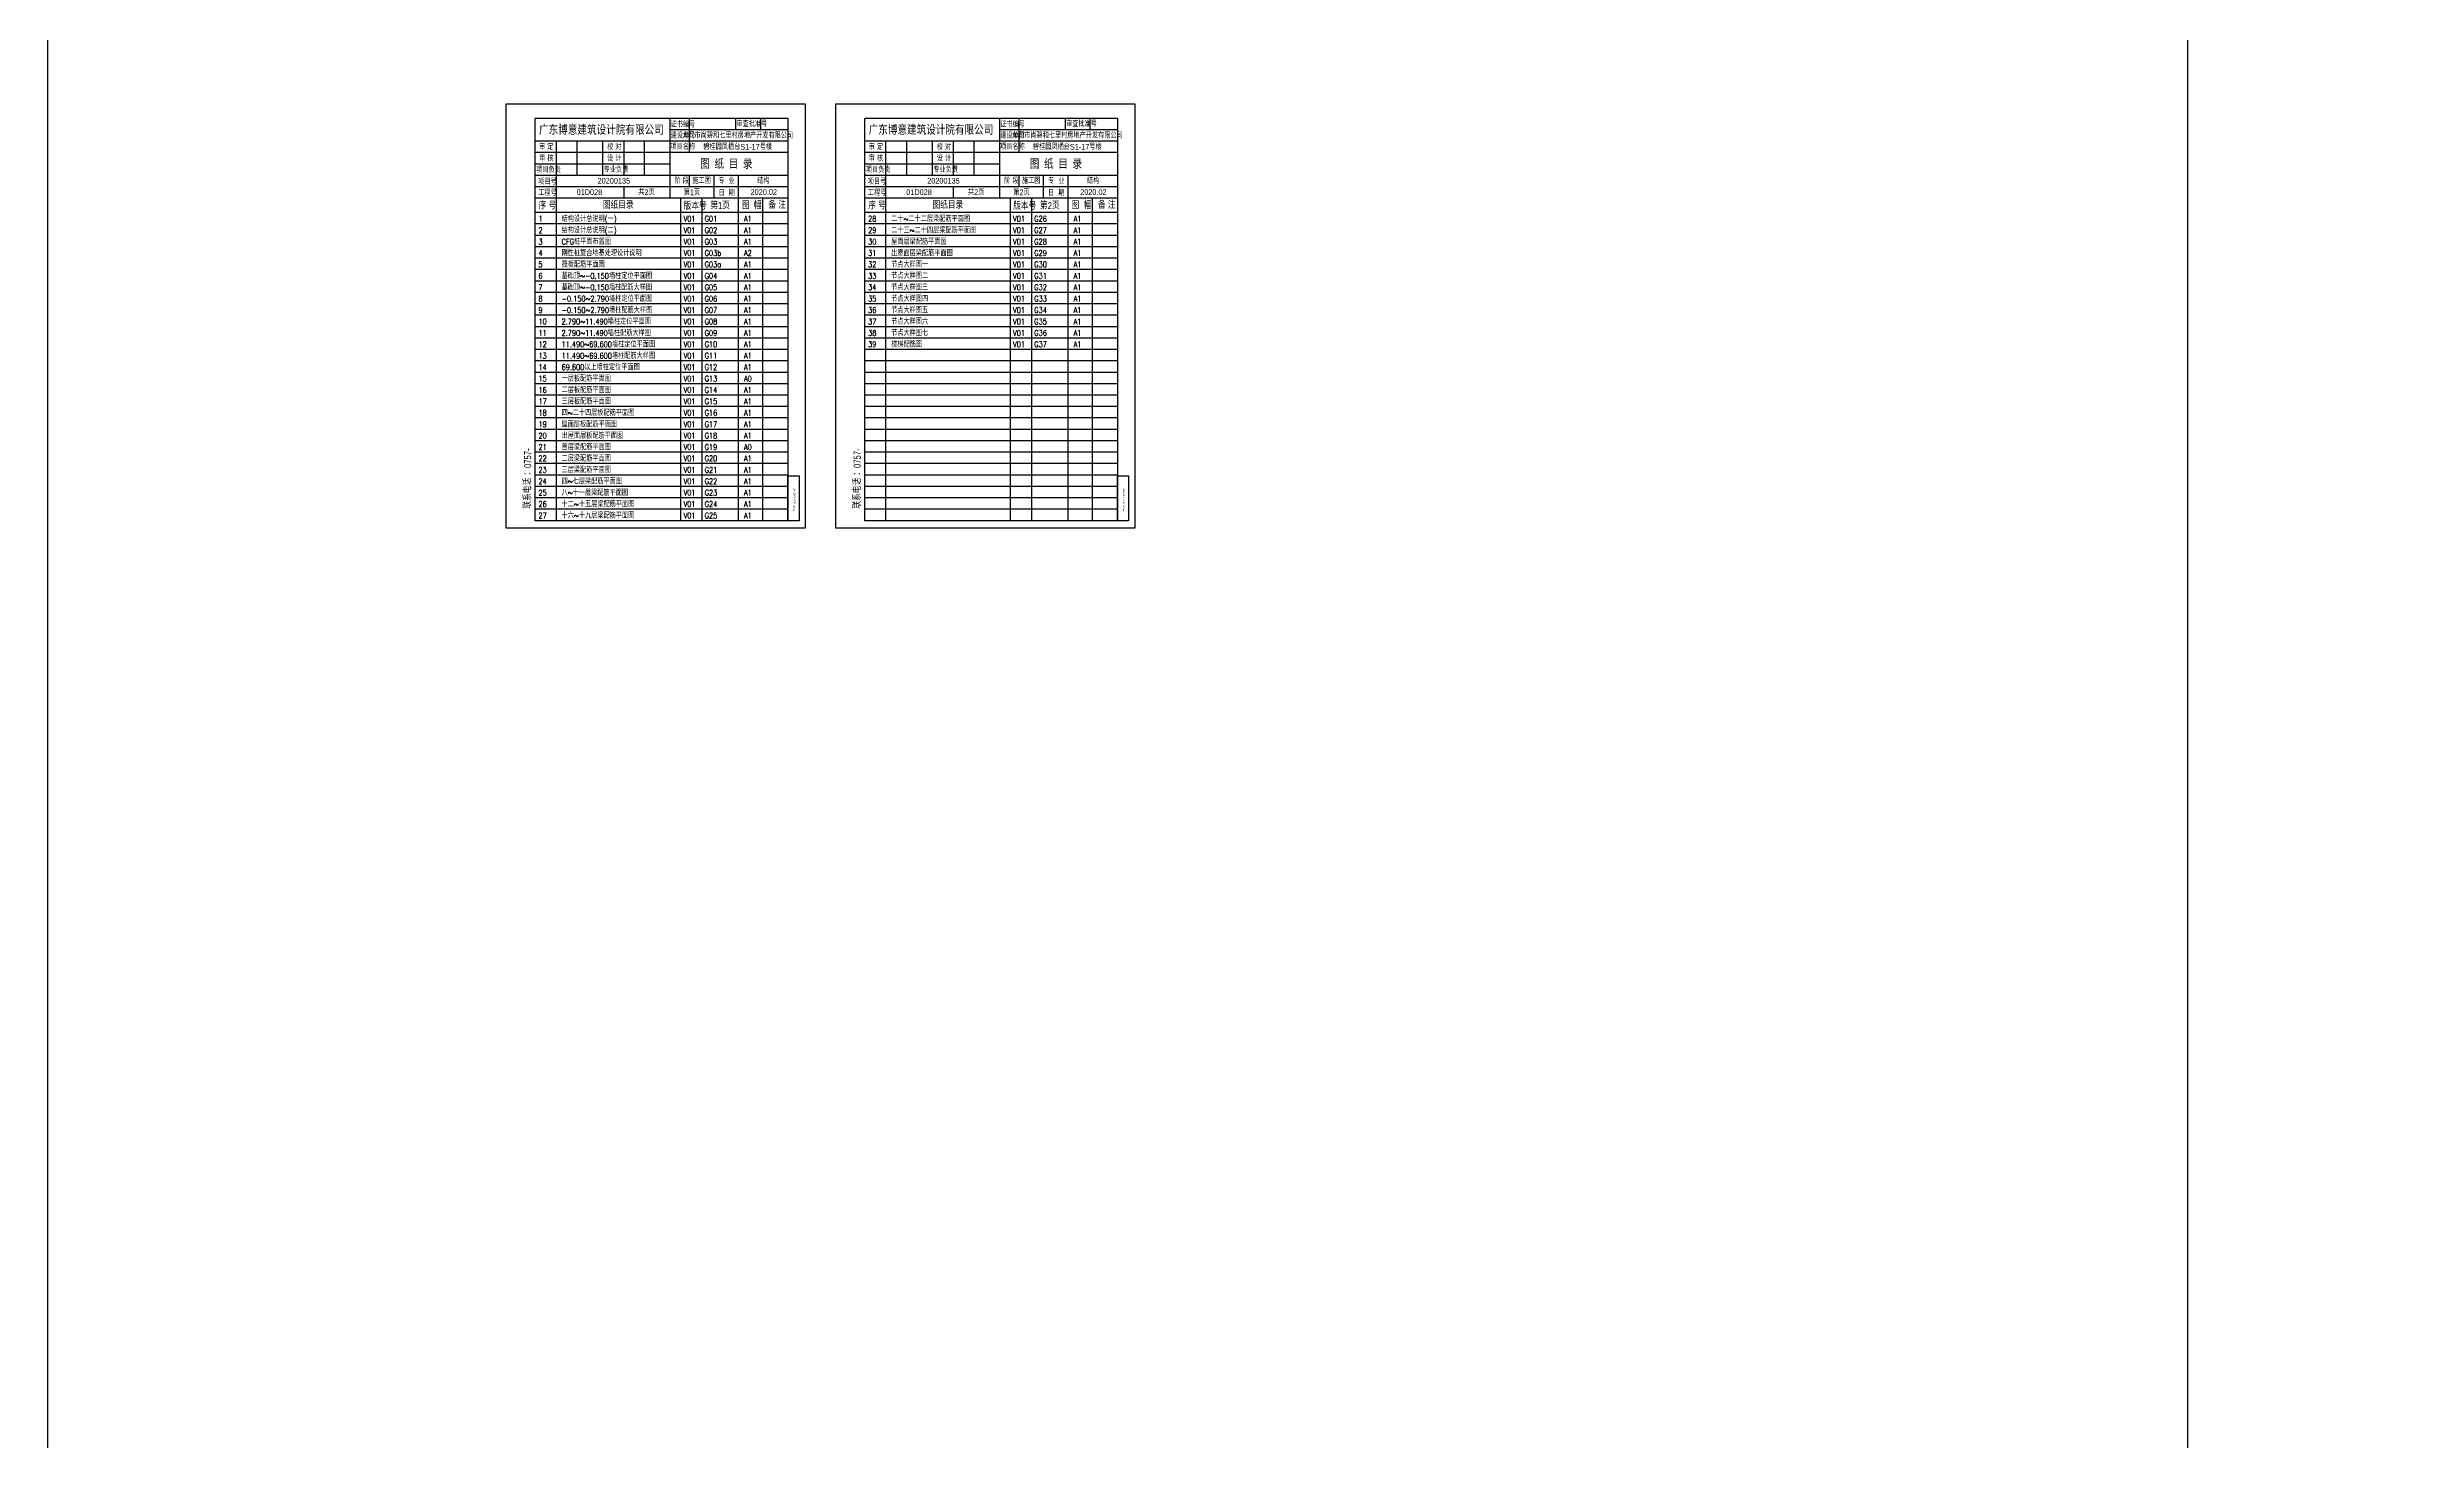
# Model space of a CAD drawing. Extents: x -129922 to 1190196, y -520662 to 139923.
# Drawn here: x -129922 to 36128, y -118800 to -21132 of the extents above; entities that cross this region are included whole.
import ezdxf
from ezdxf.enums import TextEntityAlignment as Align

# ---------------------------------------------------------------- set-up
doc = ezdxf.new("R2010")
doc.units = 0
doc.header["$LTSCALE"] = 1000
doc.header["$MEASUREMENT"] = 0
doc.layers.add('S-活动层-非打印', color=1, linetype='Continuous', lineweight=20, plot=False)
doc.layers.add('Y-云图图框', color=7, linetype='Continuous')
doc.styles.add('_YT_DIR_Text', font='txt.shx', dxfattribs={"width": 0.8, "bigfont": 'hztxt.shx'})
doc.styles.add('_YT_Sign_Text', font='ros.shx', dxfattribs={"width": 0.8, "bigfont": 'hztxt.shx'})
doc.styles.add('_YT_TK_Text', font='ros.shx', dxfattribs={"width": 0.8, "bigfont": 'hztxt.shx'})
doc.styles.add('_YT_TK_Title', font='', dxfattribs={"width": 0.8})
doc.styles.get("Standard").update_dxf_attribs({"font": 'gbenor.shx', "bigfont": 'gbcbig.shx'})
doc.styles.get('_YT_TK_Title').set_extended_font_data('SimHei')

# ---------------------------------------------------------------- blocks, each defined once
blk = doc.blocks.new('ECMCTK_A4_MLSY')
at = {"color": 4}
for p, q in [((210, 297), (0, 297)), ((0, 297), (0, 0)), ((210, 0), (210, 297)), ((0, 0), (210, 0))]:
    blk.add_line(p, q, dxfattribs=at)
for p, q in [((20.6, 4.9), (20.6, 286.9)), ((197.6, 286.9), (20.6, 286.9)), ((197.6, 286.9), (197.6, 4.9)), ((197.6, 36.3), (205.5, 36.3)), ((197.6, 4.9), (197.6, 36.3)), ((205.5, 36.3), (205.5, 4.9)), ((197.6, 4.9), (20.6, 4.9)), ((205.5, 4.9), (197.6, 4.9))]:
    blk.add_line(p, q)
at = {"color": 3}
for p, q in [((115, 286.9), (115, 230.9)), ((128.8, 262.9), (128.8, 286.9)), ((161, 286.9), (161, 278.9)), ((178.4, 286.9), (178.4, 278.9)), ((197.6, 270.9), (20.6, 270.9)), ((35.4, 4.9), (35.4, 270.9)), ((50.1, 246.9), (50.1, 270.9)), ((67.8, 270.9), (67.8, 246.9)), ((82.6, 270.9), (82.6, 246.9)), ((97.3, 246.9), (97.3, 270.9)), ((197.6, 278.9), (115, 278.9)), ((197.6, 262.9), (20.6, 262.9)), ((115, 254.9), (20.6, 254.9)), ((197.6, 246.9), (20.6, 246.9)), ((197.6, 238.9), (20.6, 238.9)), ((82.6, 238.9), (82.6, 230.9)), ((128.8, 238.9), (128.8, 246.9)), ((145.9, 230.9), (145.9, 246.9)), ((163.1, 230.9), (163.1, 246.9)), ((197.6, 230.9), (20.6, 230.9)), ((197.6, 220.9), (20.6, 220.9)), ((122.7, 4.9), (122.6, 230.9)), ((137.6, 4.9), (137.6, 230.9)), ((163.1, 4.9), (163.1, 230.9)), ((180.2, 4.9), (180.2, 230.9)), ((197.6, 212.9), (20.6, 212.9)), ((197.6, 204.9), (20.6, 204.9)), ((197.6, 196.9), (20.6, 196.9)), ((197.6, 188.9), (20.6, 188.9)), ((197.6, 180.9), (20.6, 180.9)), ((197.6, 172.9), (20.6, 172.9)), ((197.6, 164.9), (20.6, 164.9)), ((197.6, 156.9), (20.6, 156.9)), ((197.6, 148.9), (20.6, 148.9)), ((197.6, 140.9), (20.6, 140.9)), ((197.6, 132.9), (20.6, 132.9)), ((197.6, 124.9), (20.6, 124.9)), ((197.6, 116.9), (20.6, 116.9)), ((197.6, 108.9), (20.6, 108.9)), ((197.6, 100.9), (20.6, 100.9)), ((197.6, 92.9), (20.6, 92.9)), ((197.6, 84.9), (20.6, 84.9)), ((197.6, 76.9), (20.6, 76.9)), ((197.6, 68.9), (20.6, 68.9)), ((197.6, 60.9), (20.6, 60.9)), ((197.6, 52.9), (20.6, 52.9)), ((197.6, 44.9), (20.6, 44.9)), ((197.6, 36.9), (20.6, 36.9)), ((197.6, 28.9), (20.6, 28.9)), ((197.6, 20.9), (20.6, 20.9)), ((197.6, 12.9), (20.6, 12.9))]:
    blk.add_line(p, q, dxfattribs=at)
at = {"width": 0.8}
for s, height, style, p in [('广东博意建筑设计院有限公司', 6, '_YT_TK_Title', (23.3, 276.1)), ('证书编号', 4, '_YT_TK_Text', (115.5, 280.7)), ('审查批准号', 4, '_YT_TK_Text', (161.6, 281.1)), ('审 定', 4, '_YT_TK_Text', (23.3, 264.9)), ('校 对', 4, '_YT_TK_Text', (71, 264.9)), ('项目名称', 4, '_YT_TK_Text', (115.4, 265)), ('建设单位', 4, '_YT_TK_Text', (115.5, 272.9)), ('项目负责', 4, '_YT_TK_Text', (21.3, 248.9)), ('审 核', 4, '_YT_TK_Text', (23.3, 256.9)), ('专业负责', 4, '_YT_TK_Text', (68.6, 249)), ('设 计', 4, '_YT_TK_Text', (71, 256.9)), ('图 纸 目 录', 6, '_YT_TK_Title', (136.2, 252.2)), ('项目号', 4, '_YT_TK_Text', (22.7, 240.6)), ('工程号', 4, '_YT_TK_Text', (22.7, 232.8)), ('阶 段', 4, '_YT_TK_Text', (118.2, 241.2)), ('专  业', 4, '_YT_TK_Text', (149, 241.1)), ('日  期', 4, '_YT_TK_Text', (149, 232.7)), ('序 号', 5, '_YT_TK_Text', (23, 223.2)), ('版本号', 5, '_YT_TK_Text', (124.6, 223)), ('图  幅', 5, '_YT_TK_Text', (165.5, 223.5)), ('备 注', 5, '_YT_TK_Text', (184, 223.7))]:
    blk.add_text(s, height=height, dxfattribs=dict(at, style=style)).set_placement(p)
at = {"style": '_YT_TK_Text', "width": 0.800279}
blk.add_text('图框版本：2015年11月15日发布', height=0.983, rotation=90, dxfattribs=at).set_placement((202.8, 11.3))
at = {"color": 80, "flags": 3}
blk.add_attdef('ECMCKEY', text='', height=3, dxfattribs=at).set_placement((28.7, 289.8), align=Align.MIDDLE_CENTER)
at = {"style": '_YT_TK_Text', "width": 0.8}
for tag, height, p in [('证书编号', 4, (145, 281.1)), ('审查批准号', 4, (187.8, 281.3)), ('建设单位', 4, (162.5, 273)), ('项目名称', 4, (162.5, 265)), ('工程号', 4, (58.6, 233.2)), ('项目号', 4, (75.7, 241.2)), ('共几页', 4, (98.6, 233.2)), ('第几页', 4, (130.4, 233.1)), ('阶段', 4, (137.2, 241.2)), ('专业', 4, (180.5, 241.2)), ('日期', 4, (180.8, 233.3)), ('图纸名称', 5, (78.8, 223.6)), ('图纸编号', 5, (150.2, 223.3))]:
    blk.add_attdef(tag, text='', height=height, dxfattribs=at).set_placement(p, align=Align.CENTER)
at = {"color": 80, "flags": 3}
blk.add_attdef('YTQRCODE', (1.9, 269.2), '', height=3, dxfattribs=at)
at = {"style": '_YT_Sign_Text', "width": 0.8, "flags": 3}
for tag, p, height in [('[审定人]', (38.1, 265.4), 3.93), ('{审定人}', (54.6, 264.1), 5.11), ('[校对人]', (85.3, 265.2), 4.34), ('{校对人}', (101.3, 264.4), 5.11), ('[项目负责人]', (37.9, 250), 4.25), ('[审核人]', (38.2, 257.9), 3.93), ('{审核人}', (53.8, 257.3), 5.11), ('{项目负责人}', (53.8, 247.7), 5.52), ('[专业负责人]', (84.9, 249.4), 4.25), ('[设计人]', (85.5, 257.9), 3.93), ('{设计人}', (100.7, 256.8), 5.11), ('{专业负责人}', (100.8, 247.7), 5.52)]:
    blk.add_attdef(tag, p, '', height=height, dxfattribs=at)
at = {"style": '_YT_TK_Text', "width": 0.8}
blk.add_attdef('联系电话', (17.8, 13.4), '', height=5, rotation=90, dxfattribs=at)

msp = doc.modelspace()

# ---------------------------------------------------------------- linework, layer by layer
at = {"layer": 'S-活动层-非打印', "lineweight": -3}
msp.add_lwpolyline([(1190196, 136125.9), (-129922.1, 136125.9), (-129922.1, -520661.9), (1190196, -520661.9)], close=True, dxfattribs=at)
msp.add_lwpolyline([(20077.7, 136125.9), (20077.7, -520661.9)], dxfattribs=at)

# ---------------------------------------------------------------- block references
at = {"layer": 'Y-云图图框', "xscale": 100, "yscale": 100, "zscale": 100}
for p, values in [((-97791.4, -54802.5), {'共几页': '共2页', '工程号': '01D028', '图纸名称': '图纸目录', '项目号': '20200135', '图纸编号': '第1页', '项目名称': '碧桂园凤栖台S1-17号楼', '建设单位': '大同市尚碧和七里村房地产开发有限公司', '联系电话': '联系电话 ：0757-', '第几页': '第1页', '阶段': '施工图', '日期': '2020.02', '专业': '结构'}), ((-74691.4, -54802.5), {'共几页': '共2页', '工程号': '01D028', '图纸名称': '图纸目录', '项目号': '20200135', '图纸编号': '第2页', '项目名称': '碧桂园凤栖台S1-17号楼', '建设单位': '大同市尚碧和七里村房地产开发有限公司', '联系电话': '联系电话 ：0757-', '第几页': '第2页', '阶段': '施工图', '日期': '2020.02', '专业': '结构'})]:
    msp.add_blockref('ECMCTK_A4_MLSY', p, dxfattribs=at).add_auto_attribs(values)

# ---------------------------------------------------------------- texts
at = {"layer": 'Y-云图图框', "color": 0, "style": '_YT_DIR_Text', "width": 0.799721}
for s, height, p in [('1', 399.7, (-95503.9, -33349.6)), ('结构设计总说明(一)', 399.66, (-93883.2, -33349.6)), ('V01', 399.66, (-85339.1, -33349.6)), ('G01', 399.66, (-83854.7, -33349.6)), ('A1', 399.66, (-81102.7, -33349.6)), ('28', 399.66, (-72403.9, -33349.6)), ('二十~二十二层梁配筋平面图', 399.664, (-70783.2, -33349.6)), ('V01', 399.66, (-62239.1, -33349.6)), ('G26', 399.66, (-60754.7, -33349.6)), ('A1', 399.66, (-58002.7, -33349.6)), ('2', 399.7, (-95503.9, -34149.6)), ('3', 399.7, (-95503.9, -34949.6)), ('结构设计总说明(二)', 399.66, (-93883.2, -34149.6)), ('CFG桩平面布置图', 399.66, (-93883.2, -34949.6)), ('V01', 399.66, (-85339.1, -34149.6)), ('V01', 399.66, (-85339.1, -34949.6)), ('G02', 399.66, (-83854.7, -34149.6)), ('G03', 399.66, (-83854.7, -34949.6)), ('A1', 399.66, (-81102.7, -34149.6)), ('A1', 399.66, (-81102.7, -34949.6)), ('29', 399.66, (-72403.9, -34149.6)), ('30', 399.66, (-72403.9, -34949.6)), ('屋面层梁配筋平面图', 399.66, (-70783.2, -34949.6)), ('二十三~二十四层梁配筋平面图', 399.664, (-70783.2, -34149.6)), ('V01', 399.66, (-62239.1, -34149.6)), ('V01', 399.66, (-62239.1, -34949.6)), ('G27', 399.66, (-60754.7, -34149.6)), ('G28', 399.66, (-60754.7, -34949.6)), ('A1', 399.66, (-58002.7, -34149.6)), ('A1', 399.66, (-58002.7, -34949.6)), ('4', 399.7, (-95503.9, -35749.6)), ('5', 399.7, (-95503.9, -36549.6)), ('筏板配筋平面图', 399.66, (-93883.2, -36549.6)), ('刚性桩复合地基处理设计说明', 399.664, (-93883.2, -35749.6)), ('V01', 399.66, (-85339.1, -35749.6)), ('V01', 399.66, (-85339.1, -36549.6)), ('G03b', 399.66, (-83854.7, -35749.6)), ('G03a', 399.66, (-83854.7, -36549.6)), ('A2', 399.66, (-81102.7, -35749.6)), ('A1', 399.66, (-81102.7, -36549.6)), ('31', 399.66, (-72403.9, -35749.6)), ('32', 399.66, (-72403.9, -36549.6)), ('节点大样图一', 399.66, (-70783.2, -36549.6)), ('出屋面层梁配筋平面图', 399.66, (-70783.2, -35749.6)), ('V01', 399.66, (-62239.1, -35749.6)), ('V01', 399.66, (-62239.1, -36549.6)), ('G29', 399.66, (-60754.7, -35749.6)), ('G30', 399.66, (-60754.7, -36549.6)), ('A1', 399.66, (-58002.7, -35749.6)), ('A1', 399.66, (-58002.7, -36549.6)), ('7', 399.7, (-95503.9, -38149.6)), ('6', 399.7, (-95503.9, -37349.6)), ('基础顶~-0.150墙柱定位平面图', 399.664, (-93883.2, -37349.6)), ('基础顶~-0.150墙柱配筋大样图', 399.664, (-93883.2, -38149.6)), ('V01', 399.66, (-85339.1, -37349.6)), ('V01', 399.66, (-85339.1, -38149.6)), ('G04', 399.66, (-83854.7, -37349.6)), ('G05', 399.66, (-83854.7, -38149.6)), ('A1', 399.66, (-81102.7, -37349.6)), ('A1', 399.66, (-81102.7, -38149.6)), ('33', 399.66, (-72403.9, -37349.6)), ('34', 399.66, (-72403.9, -38149.6)), ('节点大样图二', 399.66, (-70783.2, -37349.6)), ('节点大样图三', 399.66, (-70783.2, -38149.6)), ('V01', 399.66, (-62239.1, -37349.6)), ('V01', 399.66, (-62239.1, -38149.6)), ('G31', 399.66, (-60754.7, -37349.6)), ('G32', 399.66, (-60754.7, -38149.6)), ('A1', 399.66, (-58002.7, -37349.6)), ('A1', 399.66, (-58002.7, -38149.6)), ('8', 399.7, (-95503.9, -38949.6)), ('9', 399.7, (-95503.9, -39749.6)), ('-0.150~2.790墙柱定位平面图', 399.664, (-93883.2, -38949.6)), ('-0.150~2.790墙柱配筋大样图', 399.664, (-93883.2, -39749.6)), ('V01', 399.66, (-85339.1, -38949.6)), ('V01', 399.66, (-85339.1, -39749.6)), ('G06', 399.66, (-83854.7, -38949.6)), ('G07', 399.66, (-83854.7, -39749.6)), ('A1', 399.66, (-81102.7, -38949.6)), ('A1', 399.66, (-81102.7, -39749.6)), ('35', 399.66, (-72403.9, -38949.6)), ('36', 399.66, (-72403.9, -39749.6)), ('节点大样图四', 399.66, (-70783.2, -38949.6)), ('节点大样图五', 399.66, (-70783.2, -39749.6)), ('V01', 399.66, (-62239.1, -38949.6)), ('V01', 399.66, (-62239.1, -39749.6)), ('G33', 399.66, (-60754.7, -38949.6)), ('G34', 399.66, (-60754.7, -39749.6)), ('A1', 399.66, (-58002.7, -38949.6)), ('A1', 399.66, (-58002.7, -39749.6)), ('10', 399.66, (-95503.9, -40549.6)), ('11', 399.66, (-95503.9, -41349.6)), ('2.790~11.490墙柱定位平面图', 399.664, (-93883.2, -40549.6)), ('2.790~11.490墙柱配筋大样图', 399.664, (-93883.2, -41349.6)), ('V01', 399.66, (-85339.1, -40549.6)), ('V01', 399.66, (-85339.1, -41349.6)), ('G08', 399.66, (-83854.7, -40549.6)), ('G09', 399.66, (-83854.7, -41349.6)), ('A1', 399.66, (-81102.7, -40549.6)), ('A1', 399.66, (-81102.7, -41349.6)), ('37', 399.66, (-72403.9, -40549.6)), ('38', 399.66, (-72403.9, -41349.6)), ('节点大样图六', 399.66, (-70783.2, -40549.6)), ('节点大样图七', 399.66, (-70783.2, -41349.6)), ('V01', 399.66, (-62239.1, -40549.6)), ('V01', 399.66, (-62239.1, -41349.6)), ('G35', 399.66, (-60754.7, -40549.6)), ('G36', 399.66, (-60754.7, -41349.6)), ('A1', 399.66, (-58002.7, -40549.6)), ('A1', 399.66, (-58002.7, -41349.6)), ('12', 399.66, (-95503.9, -42149.6)), ('13', 399.66, (-95503.9, -42949.6)), ('11.490~69.600墙柱定位平面图', 399.664, (-93883.2, -42149.6)), ('11.490~69.600墙柱配筋大样图', 399.664, (-93883.2, -42949.6)), ('V01', 399.66, (-85339.1, -42149.6)), ('V01', 399.66, (-85339.1, -42949.6)), ('G10', 399.66, (-83854.7, -42149.6)), ('G11', 399.66, (-83854.7, -42949.6)), ('A1', 399.66, (-81102.7, -42149.6)), ('A1', 399.66, (-81102.7, -42949.6)), ('39', 399.66, (-72403.9, -42149.6)), ('楼梯配筋图', 399.66, (-70783.2, -42149.6)), ('V01', 399.66, (-62239.1, -42149.6)), ('G37', 399.66, (-60754.7, -42149.6)), ('A1', 399.66, (-58002.7, -42149.6)), ('14', 399.66, (-95503.9, -43749.6)), ('15', 399.66, (-95503.9, -44549.6)), ('一层板配筋平面图', 399.66, (-93883.2, -44549.6)), ('69.600以上墙柱定位平面图', 399.664, (-93883.2, -43749.6)), ('V01', 399.66, (-85339.1, -43749.6)), ('V01', 399.66, (-85339.1, -44549.6)), ('G12', 399.66, (-83854.7, -43749.6)), ('G13', 399.66, (-83854.7, -44549.6)), ('A1', 399.66, (-81102.7, -43749.6)), ('A0', 399.66, (-81102.7, -44549.6)), ('16', 399.66, (-95503.9, -45349.6)), ('17', 399.66, (-95503.9, -46149.6)), ('二层板配筋平面图', 399.66, (-93883.2, -45349.6)), ('三层板配筋平面图', 399.66, (-93883.2, -46149.6)), ('V01', 399.66, (-85339.1, -45349.6)), ('V01', 399.66, (-85339.1, -46149.6)), ('G14', 399.66, (-83854.7, -45349.6)), ('G15', 399.66, (-83854.7, -46149.6)), ('A1', 399.66, (-81102.7, -45349.6)), ('A1', 399.66, (-81102.7, -46149.6)), ('20', 399.66, (-95503.9, -48549.6)), ('18', 399.66, (-95503.9, -46949.6)), ('19', 399.66, (-95503.9, -47749.6)), ('屋面层板配筋平面图', 399.66, (-93883.2, -47749.6)), ('四~二十四层板配筋平面图', 399.664, (-93883.2, -46949.6)), ('出屋面层板配筋平面图', 399.66, (-93883.2, -48549.6)), ('V01', 399.66, (-85339.1, -46949.6)), ('V01', 399.66, (-85339.1, -47749.6)), ('V01', 399.66, (-85339.1, -48549.6)), ('G16', 399.66, (-83854.7, -46949.6)), ('G17', 399.66, (-83854.7, -47749.6)), ('G18', 399.66, (-83854.7, -48549.6)), ('A1', 399.66, (-81102.7, -46949.6)), ('A1', 399.66, (-81102.7, -47749.6)), ('A1', 399.66, (-81102.7, -48549.6)), ('21', 399.66, (-95503.9, -49349.6)), ('22', 399.66, (-95503.9, -50149.6)), ('首层梁配筋平面图', 399.66, (-93883.2, -49349.6)), ('二层梁配筋平面图', 399.66, (-93883.2, -50149.6)), ('V01', 399.66, (-85339.1, -49349.6)), ('V01', 399.66, (-85339.1, -50149.6)), ('G19', 399.66, (-83854.7, -49349.6)), ('G20', 399.66, (-83854.7, -50149.6)), ('A0', 399.66, (-81102.7, -49349.6)), ('A1', 399.66, (-81102.7, -50149.6)), ('23', 399.66, (-95503.9, -50949.6)), ('24', 399.66, (-95503.9, -51749.6)), ('三层梁配筋平面图', 399.66, (-93883.2, -50949.6)), ('四~七层梁配筋平面图', 399.66, (-93883.2, -51749.6)), ('V01', 399.66, (-85339.1, -50949.6)), ('V01', 399.66, (-85339.1, -51749.6)), ('G21', 399.66, (-83854.7, -50949.6)), ('G22', 399.66, (-83854.7, -51749.6)), ('A1', 399.66, (-81102.7, -50949.6)), ('A1', 399.66, (-81102.7, -51749.6)), ('25', 399.66, (-95503.9, -52549.6)), ('26', 399.66, (-95503.9, -53349.6)), ('八~十一层梁配筋平面图', 399.664, (-93883.2, -52549.6)), ('十二~十五层梁配筋平面图', 399.664, (-93883.2, -53349.6)), ('V01', 399.66, (-85339.1, -52549.6)), ('V01', 399.66, (-85339.1, -53349.6)), ('G23', 399.66, (-83854.7, -52549.6)), ('G24', 399.66, (-83854.7, -53349.6)), ('A1', 399.66, (-81102.7, -52549.6)), ('A1', 399.66, (-81102.7, -53349.6)), ('27', 399.66, (-95503.9, -54149.6)), ('十六~十九层梁配筋平面图', 399.664, (-93883.2, -54149.6)), ('V01', 399.66, (-85339.1, -54149.6)), ('G25', 399.66, (-83854.7, -54149.6)), ('A1', 399.66, (-81102.7, -54149.6))]:
    msp.add_text(s, height=height, dxfattribs=at).set_placement(p)

doc.saveas('drawing.dxf')
